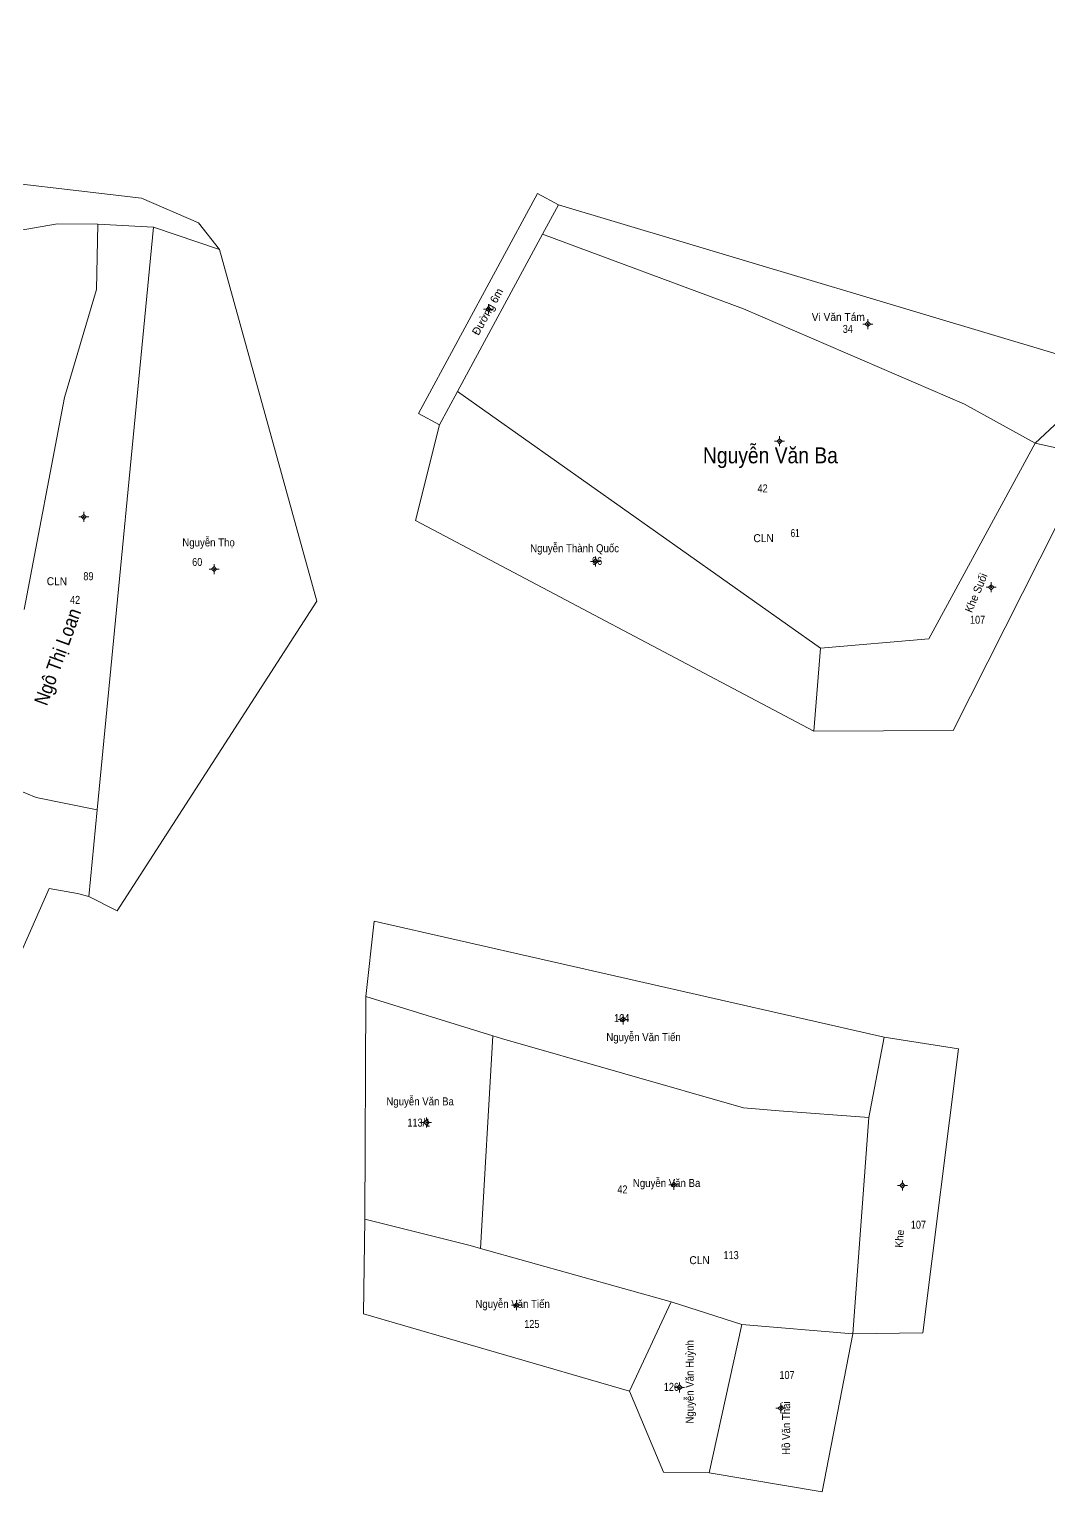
# Model space of a CAD drawing. Header units: metres. Extents: x 538455 to 541653, y 1847238 to 1851303.
# Drawn here: x 540519.2 to 540774, y 1850439.5 to 1850805 of the extents above; entities that cross this region are included whole.
import ezdxf
from ezdxf.enums import TextEntityAlignment as Align

# ---------------------------------------------------------------- set-up
doc = ezdxf.new("R2010")
doc.units = ezdxf.units.M
for name, color, linetype in [('1', 7, 'Continuous'), ('2', 7, 'Continuous'), ('3', 7, 'Continuous'), ('4', 7, 'Continuous')]:
    doc.layers.add(name, color=color, linetype=linetype)
for name, color, linetype, lineweight in [('11', 7, 'Continuous', 13), ('22', 7, 'Continuous', 13), ('5', 7, 'Continuous', 13)]:
    doc.layers.add(name, color=color, linetype=linetype, lineweight=lineweight)

msp = doc.modelspace()

# ---------------------------------------------------------------- hatches: boundary and pattern name
at = {"layer": '11'}
for points in [[(540634.14, 1850735.06, 1), (540633.84, 1850735.06, 1)], [(540728.93, 1850731.32, 1), (540728.63, 1850731.32, 1)], [(540706.89, 1850702.03, 1), (540706.59, 1850702.03, 1)], [(540532.98, 1850683.12, 1), (540532.68, 1850683.12, 1)], [(540565.59, 1850670.08, 1), (540565.29, 1850670.08, 1)], [(540660.84, 1850672, 1), (540660.54, 1850672, 1)], [(540759.75, 1850665.55, 1), (540759.45, 1850665.55, 1)], [(540667.76, 1850557.53, 1), (540667.46, 1850557.53, 1)], [(540618.65, 1850531.78, 1), (540618.35, 1850531.78, 1)], [(540680.48, 1850516.23, 1), (540680.18, 1850516.23, 1)], [(540737.59, 1850516.04, 1), (540737.29, 1850516.04, 1)], [(540641.16, 1850486.13, 1), (540640.86, 1850486.13, 1)], [(540681.9, 1850465.56, 1), (540681.6, 1850465.56, 1)], [(540707.19, 1850460.39, 1), (540706.89, 1850460.39, 1)]]:
    msp.add_hatch(color=256, dxfattribs=at).paths.add_polyline_path(points)

# ---------------------------------------------------------------- linework, layer by layer
for p, q in [((540633.37, 1850735.06), (540632.74, 1850735.06)), ((540633.99, 1850736.31), (540633.99, 1850735.69)), ((540635.24, 1850735.06), (540634.61, 1850735.06)), ((540633.99, 1850734.43), (540633.99, 1850733.81)), ((540728.15, 1850731.32), (540727.53, 1850731.32)), ((540728.78, 1850732.57), (540728.78, 1850731.95)), ((540730.03, 1850731.32), (540729.41, 1850731.32)), ((540728.78, 1850730.69), (540728.78, 1850730.07)), ((540706.11, 1850702.03), (540705.49, 1850702.03)), ((540706.74, 1850703.28), (540706.74, 1850702.65)), ((540707.99, 1850702.03), (540707.37, 1850702.03)), ((540706.74, 1850701.41), (540706.74, 1850700.78)), ((540532.83, 1850684.37), (540532.83, 1850683.75)), ((540532.2, 1850683.12), (540531.58, 1850683.12)), ((540532.83, 1850682.49), (540532.83, 1850681.87)), ((540534.08, 1850683.12), (540533.45, 1850683.12)), ((540660.69, 1850673.25), (540660.69, 1850672.63)), ((540564.81, 1850670.08), (540564.19, 1850670.08)), ((540565.44, 1850671.33), (540565.44, 1850670.71)), ((540565.44, 1850669.45), (540565.44, 1850668.83)), ((540566.69, 1850670.08), (540566.06, 1850670.08)), ((540660.06, 1850672), (540659.44, 1850672)), ((540660.69, 1850671.37), (540660.69, 1850670.75)), ((540661.94, 1850672), (540661.31, 1850672)), ((540758.97, 1850665.55), (540758.35, 1850665.55)), ((540759.6, 1850666.8), (540759.6, 1850666.17)), ((540760.85, 1850665.55), (540760.23, 1850665.55)), ((540759.6, 1850664.93), (540759.6, 1850664.3)), ((540666.99, 1850557.53), (540666.36, 1850557.53)), ((540667.61, 1850558.78), (540667.61, 1850558.15)), ((540667.61, 1850556.91), (540667.61, 1850556.28)), ((540668.86, 1850557.53), (540668.23, 1850557.53)), ((540617.87, 1850531.78), (540617.25, 1850531.78)), ((540618.5, 1850533.03), (540618.5, 1850532.41)), ((540618.5, 1850531.15), (540618.5, 1850530.53)), ((540619.75, 1850531.78), (540619.13, 1850531.78)), ((540679.7, 1850516.23), (540679.08, 1850516.23)), ((540680.33, 1850517.48), (540680.33, 1850516.85)), ((540680.33, 1850515.61), (540680.33, 1850514.98)), ((540681.58, 1850516.23), (540680.95, 1850516.23)), ((540736.81, 1850516.04), (540736.19, 1850516.04)), ((540737.44, 1850517.29), (540737.44, 1850516.67)), ((540738.69, 1850516.04), (540738.06, 1850516.04)), ((540737.44, 1850515.41), (540737.44, 1850514.79)), ((540641.01, 1850487.38), (540641.01, 1850486.75)), ((540640.39, 1850486.13), (540639.76, 1850486.13)), ((540641.01, 1850485.51), (540641.01, 1850484.88)), ((540642.26, 1850486.13), (540641.63, 1850486.13)), ((540681.13, 1850465.56), (540680.5, 1850465.56)), ((540681.75, 1850466.81), (540681.75, 1850466.19)), ((540681.75, 1850464.93), (540681.75, 1850464.31)), ((540683, 1850465.56), (540682.37, 1850465.56)), ((540707.04, 1850461.64), (540707.04, 1850461.01)), ((540706.41, 1850460.39), (540705.79, 1850460.39)), ((540707.04, 1850459.77), (540707.04, 1850459.14)), ((540708.29, 1850460.39), (540707.67, 1850460.39))]:
    msp.add_line(p, q, dxfattribs=at)
for points in [[(540633.99, 1850735.69), (540633.37, 1850735.06), (540633.99, 1850734.43), (540634.61, 1850735.06)], [(540728.78, 1850731.95), (540728.15, 1850731.32), (540728.78, 1850730.69), (540729.41, 1850731.32)], [(540706.74, 1850702.65), (540706.11, 1850702.03), (540706.74, 1850701.41), (540707.37, 1850702.03)], [(540532.83, 1850683.75), (540532.2, 1850683.12), (540532.83, 1850682.49), (540533.45, 1850683.12)], [(540565.44, 1850670.71), (540564.81, 1850670.08), (540565.44, 1850669.45), (540566.06, 1850670.08)], [(540660.69, 1850672.63), (540660.06, 1850672), (540660.69, 1850671.37), (540661.31, 1850672)], [(540759.6, 1850666.17), (540758.97, 1850665.55), (540759.6, 1850664.93), (540760.23, 1850665.55)], [(540667.61, 1850558.15), (540666.99, 1850557.53), (540667.61, 1850556.91), (540668.23, 1850557.53)], [(540618.5, 1850532.41), (540617.87, 1850531.78), (540618.5, 1850531.15), (540619.13, 1850531.78)], [(540680.33, 1850516.85), (540679.7, 1850516.23), (540680.33, 1850515.61), (540680.95, 1850516.23)], [(540737.44, 1850516.67), (540736.81, 1850516.04), (540737.44, 1850515.41), (540738.06, 1850516.04)], [(540641.01, 1850486.75), (540640.39, 1850486.13), (540641.01, 1850485.51), (540641.63, 1850486.13)], [(540681.75, 1850466.19), (540681.13, 1850465.56), (540681.75, 1850464.93), (540682.37, 1850465.56)], [(540707.04, 1850461.01), (540706.41, 1850460.39), (540707.04, 1850459.77), (540707.67, 1850460.39)]]:
    msp.add_lwpolyline(points, close=True, dxfattribs=at)
for centre in [(540633.99, 1850735.06), (540728.78, 1850731.32), (540706.74, 1850702.03), (540532.83, 1850683.12), (540565.44, 1850670.08), (540660.69, 1850672), (540759.6, 1850665.55), (540667.61, 1850557.53), (540618.5, 1850531.78), (540680.33, 1850516.23), (540737.44, 1850516.04), (540641.01, 1850486.13), (540681.75, 1850465.56), (540707.04, 1850460.39)]:
    msp.add_circle(centre, 0.15, dxfattribs=at)
at = {"layer": '22'}
msp.add_lwpolyline([(540616.47, 1850708.98), (540646.22, 1850763.98), (540651.5, 1850761.13), (540647.51, 1850753.75), (540626.24, 1850714.43), (540621.75, 1850706.13)], close=True, dxfattribs=at)
at = {"layer": '5'}
for p, q in [((540550.32, 1850755.52), (540566.77, 1850749.95)), ((540626.24, 1850714.43), (540716.94, 1850650.31)), ((540715.33, 1850629.58), (540716.94, 1850650.31)), ((540534.09, 1850588.26), (540536.2, 1850609.96)), ((540603.08, 1850507.66), (540603.34, 1850563.26)), ((540635.09, 1850553.46), (540603.34, 1850563.26)), ((540732.9, 1850553.08), (540729, 1850533)), ((540669.23, 1850464.6), (540679.64, 1850486.94)), ((540679.64, 1850486.94), (540697.26, 1850481.28)), ((540689.12, 1850444.19), (540697.26, 1850481.28)), ((540697.26, 1850481.28), (540725, 1850479))]:
    msp.add_line(p, q, dxfattribs=at)
for points in [[(540566.77, 1850749.95), (540561.55, 1850756.58), (540547.29, 1850762.81), (540498.78, 1850768.44), (540471.51, 1850783.18), (540476, 1850793), (540466, 1850803), (540446, 1850805)], [(540770.62, 1850701.52), (540790.04, 1850719.63), (540651.5, 1850761.13)], [(540499.8, 1850751.78), (540526.31, 1850756.41), (540536.37, 1850756.27)], [(540536.37, 1850756.27), (540536, 1850740), (540528, 1850713), (540518, 1850660)], [(540536.2, 1850609.96), (540550.32, 1850755.52), (540536.37, 1850756.27)], [(540647.51, 1850753.75), (540697.74, 1850735.14), (540752.94, 1850711.27), (540770.62, 1850701.52)], [(540566.77, 1850749.95), (540591.06, 1850662.11), (540541.18, 1850584.65), (540534.09, 1850588.26)], [(540621.75, 1850706.13), (540615.76, 1850682.25), (540715.33, 1850629.58)], [(540715.33, 1850629.58), (540750.14, 1850629.76), (540784.73, 1850698.36), (540770.62, 1850701.52)], [(540716.94, 1850650.31), (540744, 1850652.67), (540770.62, 1850701.52)], [(540536.2, 1850609.96), (540521, 1850613), (540504, 1850620)], [(540534.09, 1850588.26), (540531.31, 1850589.04), (540524.2, 1850590.26), (540511.72, 1850562.08)], [(540603.34, 1850563.26), (540605.42, 1850582.06), (540732.9, 1850553.08)], [(540635.09, 1850553.46), (540631.96, 1850500.3), (540679.64, 1850486.94)], [(540729, 1850533), (540706.64, 1850534.7), (540697.7, 1850535.48), (540637.24, 1850552.79), (540635.09, 1850553.46)], [(540732.9, 1850553.08), (540751.46, 1850550.22), (540742.49, 1850479.2), (540725, 1850479), (540729, 1850533)], [(540603.08, 1850507.66), (540602.73, 1850483.99), (540669.23, 1850464.6)], [(540603.08, 1850507.66), (540629.41, 1850501.01), (540631.96, 1850500.3)], [(540689.12, 1850444.19), (540717.37, 1850439.5), (540725, 1850479)], [(540669.23, 1850464.6), (540677.7, 1850444.4), (540689.12, 1850444.19)]]:
    msp.add_lwpolyline(points, dxfattribs=at)

# ---------------------------------------------------------------- texts
at = {"layer": '1'}
msp.add_text('Đường 6m', height=2, rotation=60.749, dxfattribs=at).set_placement((540634.627, 1850733.946), align=Align.CENTER)
for s, height, width, p in [('Vi Văn Tám', 2, 0.95, (540721.4, 1850732.09)), ('Nguyễn Văn Ba', 4, 0.9, (540704.445, 1850696.52)), ('Nguyễn Thọ', 2, 0.9, (540564.035, 1850675.75)), ('Nguyễn Thành Quốc', 2, 0.9, (540655.51, 1850674.3)), (' Nguyễn Văn Tiến', 2, 0.9, (540672.405, 1850552.11)), (' Nguyễn Văn Ba', 2, 0.9, (540616.57, 1850536.06)), (' Nguyễn Văn Ba', 2, 0.9, (540678.17, 1850515.66)), (' Nguyễn Văn Tiến', 2, 0.9, (540639.685, 1850485.44))]:
    msp.add_text(s, height=height, dxfattribs=dict(at, width=width)).set_placement(p, align=Align.CENTER)
for s, height, rotation, width, p in [('Khe Suối', 2, 67.218, 0.95, (540756.775, 1850663.778)), ('Ngô Thị Loan', 3.5, 70, 0.9, (540527.957, 1850647.601)), ('Khe', 2, 85.236, 0.95, (540737.705, 1850502.672)), ('Nguyễn Văn Huỳnh', 2, 90, 0.9, (540685.27, 1850466.97)), (' Hồ Văn Thái', 2, 90, 0.9, (540709.37, 1850455.065))]:
    msp.add_text(s, height=height, rotation=rotation, dxfattribs=dict(at, width=width)).set_placement(p, align=Align.CENTER)
at = {"layer": '2'}
for s, width, p in [('34', 0.85, (540723.78, 1850729.11)), ('61', 0.75, (540710.62, 1850678.08)), ('60', 0.85, (540561.2, 1850670.87)), ('96', 0.85, (540661.135, 1850671.13)), ('89', 0.85, (540534.025, 1850667.31)), ('107', 0.85, (540756.21, 1850656.43)), ('104', 0.85, (540667.285, 1850556.87)), ('113/1', 0.85, (540616.58, 1850530.76)), ('107', 0.85, (540741.43, 1850505.24)), ('113', 0.85, (540694.62, 1850497.64)), ('125', 0.85, (540644.825, 1850480.44)), ('107', 0.85, (540708.59, 1850467.68)), ('126', 0.85, (540679.7, 1850464.72))]:
    msp.add_text(s, height=2, dxfattribs=dict(at, width=width)).set_placement(p, align=Align.CENTER)
at = {"layer": '3', "width": 0.95}
for p in [(540702.735, 1850676.82), (540526.145, 1850666.05), (540686.735, 1850496.38)]:
    msp.add_text('CLN', height=2, dxfattribs=at).set_placement(p, align=Align.CENTER)
at = {"layer": '4', "width": 0.85}
for p in [(540702.485, 1850689.25), (540530.685, 1850661.39), (540667.455, 1850514.05)]:
    msp.add_text('42', height=2, dxfattribs=at).set_placement(p, align=Align.CENTER)

doc.saveas('drawing.dxf')
